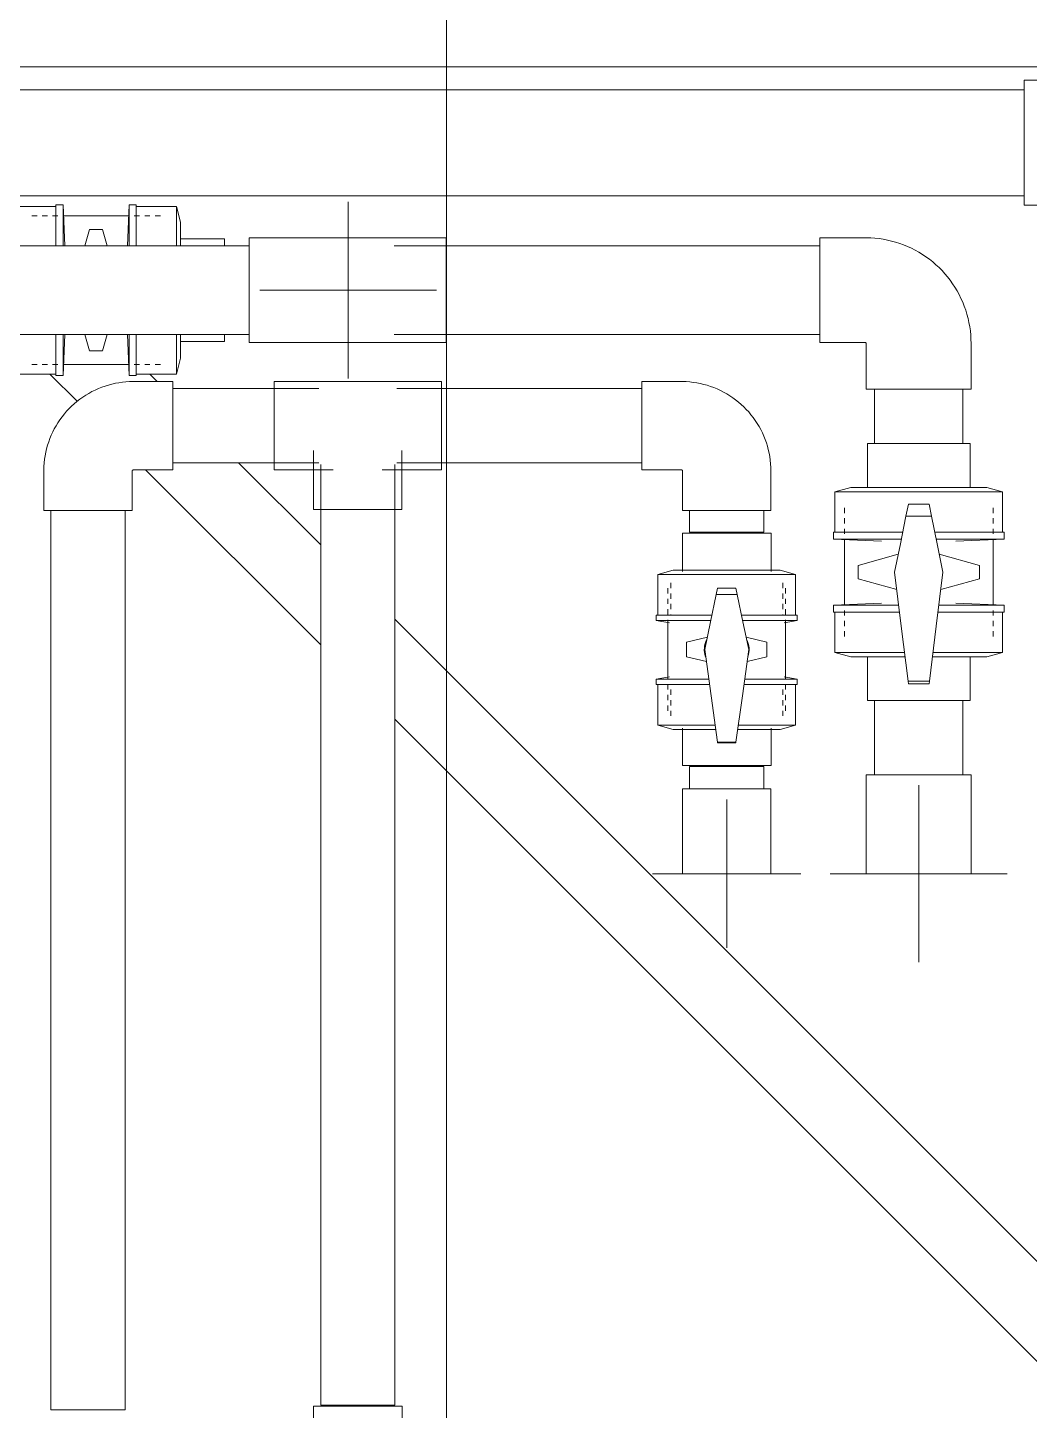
# Model space of a CAD drawing. Header units: millimetres. Extents: x -3135 to 3112, y -485 to 3427.
# Drawn here: x 134 to 984, y 1645 to 2818 of the extents above; entities that cross this region are included whole.
import ezdxf

# ---------------------------------------------------------------- set-up
doc = ezdxf.new("R2010")
doc.units = ezdxf.units.MM
for name, color, linetype, lineweight in [('A-_ANOTSYBL_E', 7, 'Continuous', 9), ('A_--------_E-', 8, 'Continuous', 9), ('M-_WATR----_E', 5, 'Continuous', 9)]:
    doc.layers.add(name, color=color, linetype=linetype, lineweight=lineweight)

# ---------------------------------------------------------------- blocks, each defined once
blk = doc.blocks.new('PNS-0100 MAIN FRAME - ASY PNS-0100 MAIN FRAME_iam-651195-Разрез 4')
at = {"layer": 'A_--------_E-'}
for p, q in [((153.1, 2523.8), (176.5, 2500.5)), ((244.3, 2517.5), (237.9, 2523.8)), ((234.4, 2442.5), (382.9, 2294.1)), ((382.9, 2378.9), (313.3, 2448.5)), ((1529.5, 1232.3), (445.9, 2315.9)), ((445.9, 2231.1), (1529.5, 1147.4))]:
    blk.add_line(p, q, dxfattribs=at)
blk = doc.blocks.new('PNS-0100 MAIN FRAME - Standard-550811-Разрез 4')
blk.add_blockref('PNS-0100 MAIN FRAME - ASY PNS-0100 MAIN FRAME_iam-651195-Разрез 4', (0, 0))
blk = doc.blocks.new('COMER_industrial series - BVI10075-V11-Разрез 4')
at = {"layer": 'M-_WATR----_E', "color": 180, "lineweight": 20}
for p, q in [((124.1, 2666.1), (120.5, 2652.7)), ((158.3, 2666.1), (124.1, 2666.1)), ((124.1, 2666.1), (124.1, 2632.6)), ((164.3, 2667.5), (158.3, 2667.5)), ((158.3, 2667.5), (158.3, 2632.6)), ((165.7, 2632.5), (164.3, 2667.5)), ((164.3, 2667.5), (164.3, 2632.6)), ((220.3, 2667.5), (218.9, 2632.5)), ((226.3, 2667.5), (220.3, 2667.5)), ((220.3, 2632.6), (220.3, 2667.5)), ((226.3, 2632.6), (226.3, 2667.5)), ((260.5, 2666.1), (226.3, 2666.1)), ((264.1, 2652.7), (260.5, 2666.1)), ((260.5, 2632.6), (260.5, 2666.1)), ((120.5, 2652.7), (120.5, 2632.6)), ((142.2, 2658), (137.7, 2658)), ((151, 2658), (146.6, 2658)), ((159.9, 2658), (155.4, 2658)), ((220.3, 2658), (164.3, 2658)), ((229.2, 2658), (224.7, 2658)), ((238, 2658), (233.6, 2658)), ((246.9, 2658), (242.4, 2658)), ((264.1, 2632.6), (264.1, 2652.7)), ((186.7, 2646.4), (182.8, 2632.5)), ((197.9, 2646.4), (186.7, 2646.4)), ((201.8, 2632.5), (197.9, 2646.4)), ((120.5, 2638.5), (83.3, 2638.5)), ((83.3, 2632.7), (83.3, 2638.5)), ((301.3, 2638.5), (264.1, 2638.5)), ((301.3, 2638.5), (301.3, 2632.7)), ((83.3, 2551.5), (83.3, 2557.3)), ((120.5, 2557.4), (120.5, 2537.3)), ((124.1, 2557.4), (124.1, 2523.8)), ((158.3, 2557.4), (158.3, 2522.5)), ((164.3, 2522.5), (165.7, 2557.5)), ((164.3, 2557.4), (164.3, 2522.5)), ((182.8, 2557.5), (186.7, 2543.6)), ((197.9, 2543.6), (201.8, 2557.5)), ((218.9, 2557.5), (220.3, 2522.5)), ((220.3, 2522.5), (220.3, 2557.4)), ((226.3, 2522.5), (226.3, 2557.4)), ((260.5, 2523.8), (260.5, 2557.4)), ((264.1, 2537.3), (264.1, 2557.4)), ((301.3, 2557.3), (301.3, 2551.5)), ((83.3, 2551.5), (120.5, 2551.5)), ((264.1, 2551.5), (301.3, 2551.5)), ((120.5, 2537.3), (124.1, 2523.8)), ((186.7, 2543.6), (197.9, 2543.6)), ((260.5, 2523.8), (264.1, 2537.3)), ((124.1, 2523.8), (158.3, 2523.8)), ((137.7, 2532), (142.2, 2532)), ((146.6, 2532), (151, 2532)), ((155.4, 2532), (159.9, 2532)), ((158.3, 2522.5), (164.3, 2522.5)), ((164.3, 2532), (220.3, 2532)), ((220.3, 2522.5), (226.3, 2522.5)), ((224.7, 2532), (229.2, 2532)), ((226.3, 2523.8), (260.5, 2523.8)), ((233.6, 2532), (238, 2532)), ((242.4, 2532), (246.9, 2532))]:
    blk.add_line(p, q, dxfattribs=at)
blk = doc.blocks.new('COMER_industrial series - BVI10063-345130-Разрез 4')
at = {"layer": 'M-_WATR----_E', "color": 66, "lineweight": 20}
for p, q in [((147.9, 1644.3), (147.9, 1611.9)), ((147.9, 1644.3), (223.1, 1644.3)), ((223.1, 1611.9), (223.1, 1644.3)), ((140, 1612.9), (127.2, 1609.3)), ((127.2, 1609.3), (127.2, 1574.7)), ((243.8, 1609.3), (127.2, 1609.3)), ((231, 1612.9), (140, 1612.9)), ((243.8, 1609.3), (231, 1612.9)), ((243.8, 1574.7), (243.8, 1609.3)), ((135.5, 1597.8), (135.5, 1593.3)), ((138, 1602.3), (138, 1597.8)), ((176.7, 1592.3), (177.8, 1597.6)), ((193.3, 1597.6), (177.8, 1597.6)), ((193.3, 1597.6), (194.4, 1592.3)), ((233, 1597.8), (233, 1602.3)), ((235.5, 1593.3), (235.5, 1597.8)), ((135.5, 1588.8), (135.5, 1584.3)), ((138, 1593.3), (138, 1588.8)), ((138, 1584.3), (138, 1579.8)), ((176.7, 1592.3), (194.4, 1592.3)), ((233, 1588.8), (233, 1593.3)), ((233, 1579.8), (233, 1584.3)), ((235.5, 1584.3), (235.5, 1588.8)), ((125.7, 1574.7), (125.7, 1570.4)), ((172.9, 1574.7), (125.7, 1574.7)), ((135.5, 1579.8), (135.5, 1575.3)), ((138, 1575.3), (138, 1574.7)), ((245.3, 1574.7), (198.1, 1574.7)), ((233, 1574.7), (233, 1575.3)), ((235.5, 1575.3), (235.5, 1579.8)), ((245.3, 1570.4), (245.3, 1574.7)), ((125.7, 1570.4), (136.9, 1568.4)), ((172, 1570.4), (125.7, 1570.4)), ((135.5, 1570.8), (135.5, 1520.8)), ((245.3, 1570.4), (199, 1570.4)), ((234.2, 1568.4), (245.3, 1570.4)), ((235.5, 1520.8), (235.5, 1570.8)), ((169.1, 1556.2), (151.4, 1552)), ((151.4, 1552), (151.4, 1539.6)), ((219.7, 1552), (202, 1556.2)), ((219.7, 1539.6), (219.7, 1552)), ((151.4, 1539.6), (168.3, 1535.6)), ((202.8, 1535.6), (219.7, 1539.6)), ((136.9, 1522.4), (125.7, 1520.4)), ((125.7, 1520.4), (125.7, 1516.1)), ((125.7, 1520.4), (170.3, 1520.4)), ((125.7, 1516.1), (170.9, 1516.1)), ((127.2, 1516.1), (127.2, 1481.5)), ((135.5, 1516.3), (135.5, 1511.8)), ((138, 1520.8), (138, 1520.5)), ((200.1, 1516.1), (245.3, 1516.1)), ((200.7, 1520.4), (245.3, 1520.4)), ((233, 1520.4), (233, 1520.8)), ((245.3, 1520.4), (234.2, 1522.4)), ((235.5, 1511.8), (235.5, 1516.3)), ((243.8, 1481.5), (243.8, 1516.1)), ((245.3, 1516.1), (245.3, 1520.4)), ((135.5, 1507.3), (135.5, 1502.8)), ((138, 1511.8), (138, 1507.3)), ((138, 1502.8), (138, 1498.3)), ((233, 1507.3), (233, 1511.8)), ((233, 1498.3), (233, 1502.8)), ((235.5, 1502.8), (235.5, 1507.3)), ((135.5, 1498.3), (135.5, 1493.8)), ((138, 1493.8), (138, 1489.3)), ((233, 1489.3), (233, 1493.8)), ((235.5, 1493.8), (235.5, 1498.3)), ((127.2, 1481.5), (140, 1477.9)), ((127.2, 1481.5), (175.7, 1481.5)), ((140, 1477.9), (176.2, 1477.9)), ((147.9, 1478.9), (147.9, 1447.3)), ((194.9, 1477.9), (231, 1477.9)), ((195.4, 1481.5), (243.8, 1481.5)), ((223.1, 1447.3), (223.1, 1478.9)), ((231, 1477.9), (243.8, 1481.5)), ((177.8, 1466.5), (177.7, 1467.1)), ((193.4, 1467.1), (177.7, 1467.1)), ((177.8, 1466.5), (193.3, 1466.5)), ((193.4, 1467.1), (193.3, 1466.5)), ((223.1, 1447.3), (147.9, 1447.3))]:
    blk.add_line(p, q, dxfattribs=at)
at = {"layer": 'M-_WATR----_E', "color": 66, "lineweight": 20, "flags": 128}
for points in [[(166.9, 1545.8), (171.8, 1569.2), (176.7, 1592.3)], [(194.4, 1592.3), (199.3, 1569.2), (204.2, 1545.8)], [(177.7, 1467.1), (172.3, 1506.5), (166.9, 1545.8)], [(204.2, 1545.8), (198.8, 1506.5), (193.4, 1467.1)]]:
    blk.add_lwpolyline(points, dxfattribs=at)
at = {"layer": 'M-_WATR----_E', "color": 66, "lineweight": 20}
for radius, start, end in [(19, 153.156, 199.4769), (18.4, 163.7674, 167.9716), (19, 340.5231, 26.844), (18.3, 12.0284, 16.2326), (18.4, 9.6645, 14.03)]:
    blk.add_arc((185.5, 1545.8), radius, start, end, dxfattribs=at)
blk = doc.blocks.new('COMER_EL50_U-PVC отвод 90 - DN16-DN315 _Grey_-V13-Разрез 4')
at = {"layer": 'M-_WATR----_E', "color": 66, "lineweight": 20}
for p, q in [((1423.9, 905.2), (1390.2, 905.2)), ((1423.9, 830.2), (1423.9, 905.2)), ((1314.4, 829.4), (1314.4, 795.7)), ((1389.4, 795.7), (1389.4, 829.4)), ((1390.2, 830.2), (1423.9, 830.2)), ((1314.4, 795.7), (1389.4, 795.7))]:
    blk.add_line(p, q, dxfattribs=at)
at = {"layer": 'M-_WATR----_E', "color": 66, "lineweight": 20, "flags": 128}
for points in [[(1390.2, 905.2), (1387.2, 905.1), (1384.1, 904.9), (1381.1, 904.6), (1378.1, 904.2), (1375.1, 903.7), (1372.2, 903), (1369.2, 902.2), (1366.3, 901.3), (1363.5, 900.3), (1360.7, 899.2), (1357.9, 897.9), (1355.2, 896.6), (1352.5, 895.1), (1349.9, 893.6), (1347.4, 891.9), (1344.9, 890.2), (1342.5, 888.3), (1340.2, 886.4), (1338, 884.3), (1335.8, 882.2), (1333.7, 880), (1331.8, 877.7), (1329.9, 875.3), (1328.1, 872.8), (1326.4, 870.3), (1324.8, 867.7), (1323.3, 865.1), (1322, 862.4), (1320.7, 859.6), (1319.5, 856.8), (1318.5, 854), (1317.6, 851.1), (1316.8, 848.2), (1316.1, 845.2), (1315.5, 842.2), (1315, 839.3), (1314.7, 836.2), (1314.5, 833.2), (1314.4, 830.2), (1314.4, 829.4)], [(1389.4, 829.4), (1389.4, 829.4), (1389.4, 829.4), (1389.4, 829.5), (1389.4, 829.5), (1389.4, 829.5), (1389.4, 829.6), (1389.4, 829.6), (1389.4, 829.6), (1389.4, 829.6), (1389.4, 829.7), (1389.5, 829.7), (1389.5, 829.7), (1389.5, 829.8), (1389.5, 829.8), (1389.5, 829.8), (1389.5, 829.8), (1389.6, 829.9), (1389.6, 829.9), (1389.6, 829.9), (1389.6, 829.9), (1389.7, 830), (1389.7, 830), (1389.7, 830), (1389.7, 830), (1389.8, 830), (1389.8, 830.1), (1389.8, 830.1), (1389.8, 830.1), (1389.9, 830.1), (1389.9, 830.1), (1389.9, 830.1), (1390, 830.1), (1390, 830.1), (1390, 830.1), (1390.1, 830.2), (1390.1, 830.2), (1390.1, 830.2), (1390.1, 830.2), (1390.2, 830.2), (1390.2, 830.2)]]:
    blk.add_lwpolyline(points, dxfattribs=at)
blk = doc.blocks.new('Тройник клеевой - d 20-315 мм-967519-Разрез 4')
at = {"layer": 'M-_WATR----_E', "color": 66, "lineweight": 20}
for p, q in [((381.4, 2517.5), (343.4, 2517.5)), ((343.4, 2517.5), (343.4, 2442.5)), ((414.4, 2517.5), (381.4, 2517.5)), ((447.4, 2517.5), (414.4, 2517.5)), ((485.4, 2517.5), (447.4, 2517.5)), ((485.4, 2442.5), (485.4, 2517.5)), ((376.9, 2459.1), (376.9, 2447)), ((451.9, 2447), (451.9, 2459.1)), ((343.4, 2442.5), (381.4, 2442.5)), ((376.9, 2447), (376.9, 2409)), ((381.4, 2442.5), (393.5, 2442.5)), ((435.2, 2442.5), (447.4, 2442.5)), ((447.4, 2442.5), (485.4, 2442.5)), ((451.9, 2409), (451.9, 2447)), ((376.9, 2409), (451.9, 2409))]:
    blk.add_line(p, q, dxfattribs=at)
blk = doc.blocks.new('COMER_EL50_U-PVC отвод 90 - DN16-DN315 _Grey_-V38-Разрез 4')
at = {"layer": 'M-_WATR----_E', "color": 180, "lineweight": 20}
for p, q in [((-795.2, 2679), (-795.2, 2640.3)), ((-750.7, 2679), (-795.2, 2679)), ((-706.2, 2679), (-750.7, 2679)), ((-706.2, 2640.3), (-706.2, 2679))]:
    blk.add_line(p, q, dxfattribs=at)
at = {"layer": 'M-_WATR----_E', "color": 180, "lineweight": 20, "flags": 128}
for points in [[(-795.2, 2640.3), (-795.2, 2638.5), (-795.2, 2636.7), (-795.2, 2634.9), (-795.2, 2633.1), (-795.2, 2631.3), (-795.2, 2629.5), (-795.2, 2627.8), (-795.2, 2626.1), (-795.2, 2624.3), (-795.2, 2622.7), (-795.2, 2621), (-795.2, 2619.4), (-795.2, 2617.8), (-795.2, 2616.2), (-795.2, 2614.7), (-795.2, 2613.2), (-795.2, 2611.8), (-795.2, 2610.4), (-795.2, 2609.1), (-795.2, 2607.8), (-795.2, 2606.6), (-795.2, 2605.4), (-795.2, 2604.3), (-795.2, 2603.2), (-795.2, 2602.2), (-795.2, 2601.2), (-795.2, 2600.3), (-795.2, 2599.5), (-795.2, 2598.8), (-795.2, 2598.1), (-795.2, 2597.5), (-795.2, 2596.9), (-795.2, 2596.4), (-795.2, 2596), (-795.2, 2595.7), (-795.2, 2595.4), (-795.2, 2595.2), (-795.2, 2595.1), (-795.2, 2595), (-795.2, 2595)], [(-706.2, 2595), (-706.2, 2595), (-706.2, 2595.1), (-706.2, 2595.3), (-706.2, 2595.6), (-706.2, 2595.9), (-706.2, 2596.3), (-706.2, 2596.8), (-706.2, 2597.3), (-706.2, 2597.9), (-706.2, 2598.6), (-706.2, 2599.3), (-706.2, 2600.1), (-706.2, 2601), (-706.2, 2601.9), (-706.2, 2602.9), (-706.2, 2604), (-706.2, 2605.1), (-706.2, 2606.2), (-706.2, 2607.5), (-706.2, 2608.7), (-706.2, 2610.1), (-706.2, 2611.4), (-706.2, 2612.9), (-706.2, 2614.3), (-706.2, 2615.8), (-706.2, 2617.4), (-706.2, 2618.9), (-706.2, 2620.6), (-706.2, 2622.2), (-706.2, 2623.9), (-706.2, 2625.6), (-706.2, 2627.3), (-706.2, 2629.1), (-706.2, 2630.8), (-706.2, 2632.6), (-706.2, 2634.4), (-706.2, 2636.2), (-706.2, 2638), (-706.2, 2639.8), (-706.2, 2640.3)]]:
    blk.add_lwpolyline(points, dxfattribs=at)
blk = doc.blocks.new('Тройник клеевой - d 20-315 мм-953918-Разрез 4')
at = {"layer": 'M-_WATR----_E', "color": 180, "lineweight": 20}
for p, q in [((387.5, 2639.5), (371.3, 2639.5)), ((445.3, 2639.5), (406.3, 2639.5)), ((489.3, 2639.5), (445.3, 2639.5)), ((489.3, 2595), (489.3, 2639.5)), ((489.3, 2550.5), (489.3, 2595)), ((371.3, 2550.5), (387.5, 2550.5)), ((406.3, 2550.5), (445.3, 2550.5)), ((445.3, 2550.5), (489.3, 2550.5))]:
    blk.add_line(p, q, dxfattribs=at)
blk = doc.blocks.new('COMER_EL50_U-PVC отвод 90 - DN16-DN315 _Grey_-V12-Разрез 4')
at = {"layer": 'M-_WATR----_E', "color": 66, "lineweight": 20}
for p, q in [((1314.4, 262), (1314.4, 228.3)), ((1389.4, 262), (1314.4, 262)), ((1389.4, 228.3), (1389.4, 262)), ((1313.6, 227.5), (1279.9, 227.5)), ((1279.9, 227.5), (1279.9, 152.5)), ((1279.9, 152.5), (1313.6, 152.5))]:
    blk.add_line(p, q, dxfattribs=at)
at = {"layer": 'M-_WATR----_E', "color": 66, "lineweight": 20, "flags": 128}
for points in [[(1314.4, 228.3), (1314.4, 228.3), (1314.4, 228.2), (1314.4, 228.2), (1314.4, 228.2), (1314.4, 228.1), (1314.4, 228.1), (1314.4, 228.1), (1314.3, 228), (1314.3, 228), (1314.3, 228), (1314.3, 228), (1314.3, 227.9), (1314.3, 227.9), (1314.3, 227.9), (1314.2, 227.8), (1314.2, 227.8), (1314.2, 227.8), (1314.2, 227.8), (1314.2, 227.7), (1314.1, 227.7), (1314.1, 227.7), (1314.1, 227.7), (1314.1, 227.7), (1314, 227.6), (1314, 227.6), (1314, 227.6), (1314, 227.6), (1313.9, 227.6), (1313.9, 227.6), (1313.9, 227.6), (1313.8, 227.5), (1313.8, 227.5), (1313.8, 227.5), (1313.8, 227.5), (1313.7, 227.5), (1313.7, 227.5), (1313.7, 227.5), (1313.6, 227.5), (1313.6, 227.5), (1313.6, 227.5)], [(1313.6, 152.5), (1316.6, 152.6), (1319.6, 152.7), (1322.7, 153), (1325.7, 153.5), (1328.6, 154), (1331.6, 154.7), (1334.5, 155.5), (1337.4, 156.3), (1340.3, 157.4), (1343.1, 158.5), (1345.9, 159.7), (1348.6, 161.1), (1351.2, 162.5), (1353.8, 164.1), (1356.4, 165.7), (1358.9, 167.5), (1361.2, 169.4), (1363.6, 171.3), (1365.8, 173.4), (1368, 175.5), (1370, 177.7), (1372, 180), (1373.9, 182.4), (1375.7, 184.8), (1377.4, 187.3), (1379, 189.9), (1380.4, 192.6), (1381.8, 195.3), (1383.1, 198), (1384.2, 200.8), (1385.3, 203.7), (1386.2, 206.6), (1387, 209.5), (1387.7, 212.4), (1388.3, 215.4), (1388.7, 218.4), (1389.1, 221.4), (1389.3, 224.5), (1389.4, 227.5), (1389.4, 228.3)]]:
    blk.add_lwpolyline(points, dxfattribs=at)
blk = doc.blocks.new('COMER_industrial series - BVI10075-336251-Разрез 4')
at = {"layer": 'M-_WATR----_E', "color": 180, "lineweight": 20}
for p, q in [((-615.4, 1862.3), (-615.4, 1825.1)), ((-615.4, 1862.3), (-528.4, 1862.3)), ((-528.4, 1825.1), (-528.4, 1862.3)), ((-629.6, 1825.1), (-643.1, 1821.5)), ((-643.1, 1821.5), (-643.1, 1787.3)), ((-500.8, 1821.5), (-643.1, 1821.5)), ((-514.2, 1825.1), (-629.6, 1825.1)), ((-500.8, 1821.5), (-514.2, 1825.1)), ((-500.8, 1787.3), (-500.8, 1821.5)), ((-634.9, 1807.9), (-634.9, 1803.4)), ((-582.8, 1800.7), (-580.7, 1810.9)), ((-563.2, 1810.9), (-580.7, 1810.9)), ((-563.2, 1810.9), (-561.1, 1800.7)), ((-508.9, 1803.4), (-508.9, 1807.9)), ((-634.9, 1799), (-634.9, 1794.6)), ((-582.8, 1800.7), (-561.1, 1800.7)), ((-508.9, 1794.6), (-508.9, 1799)), ((-644.4, 1787.3), (-644.4, 1781.3)), ((-585.5, 1787.3), (-644.4, 1787.3)), ((-634.9, 1790.1), (-634.9, 1785.7)), ((-499.4, 1787.3), (-558.4, 1787.3)), ((-508.9, 1785.7), (-508.9, 1790.1)), ((-499.4, 1781.3), (-499.4, 1787.3)), ((-644.4, 1781.3), (-603.4, 1779.6)), ((-586.7, 1781.3), (-644.4, 1781.3)), ((-634.9, 1781.3), (-634.9, 1725.3)), ((-499.4, 1781.3), (-557.1, 1781.3)), ((-540.4, 1779.6), (-499.4, 1781.3)), ((-508.9, 1725.3), (-508.9, 1781.3)), ((-589.3, 1768.5), (-623.3, 1758.9)), ((-520.5, 1758.9), (-554.5, 1768.5)), ((-623.3, 1758.9), (-623.3, 1747.7)), ((-623.3, 1747.7), (-590.6, 1738.5)), ((-553.3, 1738.5), (-520.5, 1747.7)), ((-520.5, 1747.7), (-520.5, 1758.9)), ((-603.4, 1727), (-644.4, 1725.3)), ((-644.4, 1725.3), (-644.4, 1719.3)), ((-644.4, 1725.3), (-589, 1725.3)), ((-554.9, 1725.3), (-499.4, 1725.3)), ((-499.4, 1725.3), (-540.4, 1727)), ((-499.4, 1719.3), (-499.4, 1725.3)), ((-644.4, 1719.3), (-588.3, 1719.3)), ((-643.1, 1719.3), (-643.1, 1685.1)), ((-634.9, 1720.9), (-634.9, 1716.4)), ((-555.6, 1719.3), (-499.4, 1719.3)), ((-508.9, 1716.4), (-508.9, 1720.9)), ((-500.8, 1685.1), (-500.8, 1719.3)), ((-634.9, 1712), (-634.9, 1707.6)), ((-634.9, 1703.1), (-634.9, 1698.7)), ((-508.9, 1707.6), (-508.9, 1712)), ((-508.9, 1698.7), (-508.9, 1703.1)), ((-643.1, 1685.1), (-629.6, 1681.5)), ((-643.1, 1685.1), (-584, 1685.1)), ((-629.6, 1681.5), (-583.6, 1681.5)), ((-615.4, 1681.5), (-615.4, 1644.3)), ((-560.3, 1681.5), (-514.2, 1681.5)), ((-559.9, 1685.1), (-500.8, 1685.1)), ((-528.4, 1644.3), (-528.4, 1681.5)), ((-514.2, 1681.5), (-500.8, 1685.1)), ((-580.7, 1658.6), (-581, 1660.9)), ((-562.9, 1660.9), (-581, 1660.9)), ((-580.7, 1658.6), (-563.2, 1658.6)), ((-562.9, 1660.9), (-563.2, 1658.6)), ((-528.4, 1644.3), (-615.4, 1644.3))]:
    blk.add_line(p, q, dxfattribs=at)
at = {"layer": 'M-_WATR----_E', "color": 180, "lineweight": 20, "flags": 128}
for points in [[(-592.4, 1753.3), (-587.5, 1777.4), (-582.8, 1800.7)], [(-561.1, 1800.7), (-556.4, 1777.4), (-551.4, 1753.3)], [(-581, 1660.9), (-586.8, 1707.4), (-592.4, 1753.3)], [(-551.4, 1753.3), (-557.1, 1707.4), (-562.9, 1660.9)]]:
    blk.add_lwpolyline(points, dxfattribs=at)
blk = doc.blocks.new('COMER_EL50_U-PVC отвод 90 - DN16-DN315 _Grey_-562209-Разрез 4')
at = {"layer": 'M-_WATR----_E', "color": 180, "lineweight": 20}
for p, q in [((-70.3, 1302.5), (-109, 1302.5)), ((-109, 1302.5), (-109, 1258)), ((-109, 1258), (-109, 1213.5)), ((-109, 1213.5), (-70.3, 1213.5))]:
    blk.add_line(p, q, dxfattribs=at)
at = {"layer": 'M-_WATR----_E', "color": 180, "lineweight": 20, "flags": 128}
for points in [[(-25, 1302.5), (-25, 1302.5), (-25.1, 1302.5), (-25.3, 1302.5), (-25.6, 1302.5), (-25.9, 1302.5), (-26.3, 1302.5), (-26.8, 1302.5), (-27.3, 1302.5), (-27.9, 1302.5), (-28.6, 1302.5), (-29.3, 1302.5), (-30.1, 1302.5), (-31, 1302.5), (-31.9, 1302.5), (-32.9, 1302.5), (-34, 1302.5), (-35.1, 1302.5), (-36.2, 1302.5), (-37.5, 1302.5), (-38.7, 1302.5), (-40.1, 1302.5), (-41.4, 1302.5), (-42.9, 1302.5), (-44.3, 1302.5), (-45.8, 1302.5), (-47.4, 1302.5), (-48.9, 1302.5), (-50.6, 1302.5), (-52.2, 1302.5), (-53.9, 1302.5), (-55.6, 1302.5), (-57.3, 1302.5), (-59.1, 1302.5), (-60.8, 1302.5), (-62.6, 1302.5), (-64.4, 1302.5), (-66.2, 1302.5), (-68, 1302.5), (-69.8, 1302.5), (-70.3, 1302.5)], [(-70.3, 1213.5), (-68.5, 1213.5), (-66.7, 1213.5), (-64.9, 1213.5), (-63.1, 1213.5), (-61.3, 1213.5), (-59.5, 1213.5), (-57.8, 1213.5), (-56.1, 1213.5), (-54.3, 1213.5), (-52.7, 1213.5), (-51, 1213.5), (-49.4, 1213.5), (-47.8, 1213.5), (-46.2, 1213.5), (-44.7, 1213.5), (-43.2, 1213.5), (-41.8, 1213.5), (-40.4, 1213.5), (-39.1, 1213.5), (-37.8, 1213.5), (-36.6, 1213.5), (-35.4, 1213.5), (-34.3, 1213.5), (-33.2, 1213.5), (-32.2, 1213.5), (-31.2, 1213.5), (-30.3, 1213.5), (-29.5, 1213.5), (-28.8, 1213.5), (-28.1, 1213.5), (-27.5, 1213.5), (-26.9, 1213.5), (-26.4, 1213.5), (-26, 1213.5), (-25.7, 1213.5), (-25.4, 1213.5), (-25.2, 1213.5), (-25.1, 1213.5), (-25, 1213.5), (-25, 1213.5)]]:
    blk.add_lwpolyline(points, dxfattribs=at)
blk = doc.blocks.new('COMER_EL50_U-PVC отвод 90 - DN16-DN315 _Grey_-V4-Разрез 4')
at = {"layer": 'M-_WATR----_E', "color": 180, "lineweight": 20}
for p, q in [((-308.5, 2639.5), (-347.2, 2639.5)), ((-308.5, 2550.5), (-308.5, 2639.5)), ((-437, 2549.7), (-437, 2511)), ((-348, 2511), (-348, 2549.7)), ((-347.2, 2550.5), (-308.5, 2550.5)), ((-437, 2511), (-348, 2511))]:
    blk.add_line(p, q, dxfattribs=at)
at = {"layer": 'M-_WATR----_E', "color": 180, "lineweight": 20, "flags": 128}
for points in [[(-347.2, 2639.5), (-350.8, 2639.4), (-354.4, 2639.2), (-358, 2638.9), (-361.5, 2638.4), (-365.1, 2637.7), (-368.6, 2636.9), (-372.1, 2636), (-375.5, 2634.9), (-378.9, 2633.7), (-382.2, 2632.4), (-385.5, 2630.9), (-388.7, 2629.4), (-391.9, 2627.6), (-394.9, 2625.8), (-397.9, 2623.8), (-400.9, 2621.7), (-403.7, 2619.5), (-406.4, 2617.2), (-409.1, 2614.8), (-411.7, 2612.3), (-414.1, 2609.6), (-416.4, 2606.9), (-418.7, 2604.1), (-420.8, 2601.2), (-422.8, 2598.2), (-424.7, 2595.2), (-426.4, 2592), (-428.1, 2588.8), (-429.6, 2585.6), (-430.9, 2582.2), (-432.2, 2578.9), (-433.3, 2575.4), (-434.2, 2572), (-435, 2568.5), (-435.7, 2565), (-436.3, 2561.4), (-436.7, 2557.8), (-436.9, 2554.3), (-437, 2550.7), (-437, 2549.7)], [(-348, 2549.7), (-348, 2549.7), (-348, 2549.8), (-348, 2549.8), (-348, 2549.8), (-348, 2549.9), (-348, 2549.9), (-348, 2549.9), (-348, 2550), (-348, 2550), (-348, 2550), (-348, 2550), (-347.9, 2550.1), (-347.9, 2550.1), (-347.9, 2550.1), (-347.9, 2550.2), (-347.9, 2550.2), (-347.9, 2550.2), (-347.8, 2550.2), (-347.8, 2550.3), (-347.8, 2550.3), (-347.8, 2550.3), (-347.7, 2550.3), (-347.7, 2550.3), (-347.7, 2550.4), (-347.7, 2550.4), (-347.6, 2550.4), (-347.6, 2550.4), (-347.6, 2550.4), (-347.6, 2550.4), (-347.5, 2550.4), (-347.5, 2550.5), (-347.5, 2550.5), (-347.4, 2550.5), (-347.4, 2550.5), (-347.4, 2550.5), (-347.3, 2550.5), (-347.3, 2550.5), (-347.3, 2550.5), (-347.2, 2550.5), (-347.2, 2550.5)]]:
    blk.add_lwpolyline(points, dxfattribs=at)
blk = doc.blocks.new('COMER_EL50_U-PVC отвод 90 - DN16-DN315 _Grey_-570492-Разрез 4')
at = {"layer": 'M-_WATR----_E', "color": 66, "lineweight": 20}
for p, q in [((257.5, 227.5), (223.8, 227.5)), ((257.5, 190), (257.5, 227.5)), ((257.5, 152.5), (257.5, 190)), ((223.8, 152.5), (257.5, 152.5))]:
    blk.add_line(p, q, dxfattribs=at)
at = {"layer": 'M-_WATR----_E', "color": 66, "lineweight": 20, "flags": 128}
for points in [[(223.8, 227.5), (222.3, 227.5), (220.8, 227.5), (219.2, 227.5), (217.7, 227.5), (216.2, 227.5), (214.7, 227.5), (213.2, 227.5), (211.8, 227.5), (210.3, 227.5), (208.9, 227.5), (207.5, 227.5), (206.1, 227.5), (204.8, 227.5), (203.5, 227.5), (202.2, 227.5), (200.9, 227.5), (199.7, 227.5), (198.6, 227.5), (197.4, 227.5), (196.3, 227.5), (195.3, 227.5), (194.3, 227.5), (193.4, 227.5), (192.4, 227.5), (191.6, 227.5), (190.8, 227.5), (190, 227.5), (189.3, 227.5), (188.7, 227.5), (188.1, 227.5), (187.6, 227.5), (187.1, 227.5), (186.7, 227.5), (186.4, 227.5), (186.1, 227.5), (185.8, 227.5), (185.7, 227.5), (185.6, 227.5), (185.5, 227.5), (185.5, 227.5)], [(185.5, 152.5), (185.6, 152.5), (185.6, 152.5), (185.8, 152.5), (186, 152.5), (186.3, 152.5), (186.6, 152.5), (187, 152.5), (187.5, 152.5), (188, 152.5), (188.5, 152.5), (189.2, 152.5), (189.9, 152.5), (190.6, 152.5), (191.4, 152.5), (192.2, 152.5), (193.1, 152.5), (194, 152.5), (195, 152.5), (196.1, 152.5), (197.1, 152.5), (198.3, 152.5), (199.4, 152.5), (200.6, 152.5), (201.9, 152.5), (203.1, 152.5), (204.4, 152.5), (205.8, 152.5), (207.1, 152.5), (208.5, 152.5), (209.9, 152.5), (211.4, 152.5), (212.8, 152.5), (214.3, 152.5), (215.8, 152.5), (217.3, 152.5), (218.8, 152.5), (220.3, 152.5), (221.9, 152.5), (223.4, 152.5), (223.8, 152.5)]]:
    blk.add_lwpolyline(points, dxfattribs=at)
blk = doc.blocks.new('COMER_EL50_U-PVC отвод 90 - DN16-DN315 _Grey_-V47-Разрез 4')
at = {"layer": 'M-_WATR----_E', "color": 140, "lineweight": 20}
for p, q in [((1024.9, 2773), (979.7, 2773)), ((979.7, 2773), (979.7, 2667)), ((979.7, 2667), (1024.9, 2667)), ((1025.7, 2666.2), (1025.7, 2621)), ((1131.7, 2621), (1131.7, 2666.2)), ((1025.7, 2621), (1131.7, 2621))]:
    blk.add_line(p, q, dxfattribs=at)
at = {"layer": 'M-_WATR----_E', "color": 140, "lineweight": 20, "flags": 128}
for points in [[(1131.7, 2666.2), (1131.6, 2670.5), (1131.4, 2674.7), (1130.9, 2679), (1130.3, 2683.2), (1129.6, 2687.4), (1128.7, 2691.6), (1127.6, 2695.7), (1126.3, 2699.8), (1124.9, 2703.8), (1123.3, 2707.8), (1121.5, 2711.7), (1119.6, 2715.5), (1117.6, 2719.3), (1115.4, 2722.9), (1113.1, 2726.5), (1110.6, 2730), (1108, 2733.4), (1105.2, 2736.6), (1102.3, 2739.8), (1099.3, 2742.8), (1096.2, 2745.7), (1093, 2748.5), (1089.6, 2751.2), (1086.2, 2753.7), (1082.6, 2756.1), (1079, 2758.3), (1075.2, 2760.4), (1071.4, 2762.3), (1067.6, 2764.1), (1063.6, 2765.7), (1059.6, 2767.2), (1055.5, 2768.5), (1051.4, 2769.7), (1047.3, 2770.6), (1043.1, 2771.4), (1038.8, 2772.1), (1034.6, 2772.6), (1030.3, 2772.9), (1026.1, 2773), (1024.9, 2773)], [(1024.9, 2667), (1024.9, 2667), (1025, 2667), (1025, 2667), (1025, 2667), (1025.1, 2667), (1025.1, 2667), (1025.1, 2667), (1025.2, 2667), (1025.2, 2666.9), (1025.2, 2666.9), (1025.3, 2666.9), (1025.3, 2666.9), (1025.3, 2666.9), (1025.3, 2666.9), (1025.4, 2666.9), (1025.4, 2666.8), (1025.4, 2666.8), (1025.4, 2666.8), (1025.5, 2666.8), (1025.5, 2666.8), (1025.5, 2666.7), (1025.5, 2666.7), (1025.5, 2666.7), (1025.6, 2666.7), (1025.6, 2666.6), (1025.6, 2666.6), (1025.6, 2666.6), (1025.6, 2666.5), (1025.6, 2666.5), (1025.7, 2666.5), (1025.7, 2666.5), (1025.7, 2666.4), (1025.7, 2666.4), (1025.7, 2666.4), (1025.7, 2666.3), (1025.7, 2666.3), (1025.7, 2666.3), (1025.7, 2666.2), (1025.7, 2666.2), (1025.7, 2666.2)]]:
    blk.add_lwpolyline(points, dxfattribs=at)

msp = doc.modelspace()

# ---------------------------------------------------------------- linework, layer by layer
at = {"layer": 'A-_ANOTSYBL_E'}
for p, q in [((489.7, 3311.5), (489.7, -385.1)), ((-2956.7, 2784.5), (2947.4, 2784.5))]:
    msp.add_line(p, q, dxfattribs=at)
at = {"layer": 'M-_WATR----_E', "color": 140, "lineweight": 20}
for p, q in [((979.7, 2765), (-713.2, 2765)), ((-706.2, 2675), (979.7, 2675))]:
    msp.add_line(p, q, dxfattribs=at)
at = {"layer": 'M-_WATR----_E', "color": 180, "lineweight": 20}
for p, q in [((406.3, 2520), (406.3, 2670)), ((322.3, 2632.5), (-165, 2632.5)), ((806.3, 2632.5), (445.3, 2632.5)), ((331.3, 2595), (481.3, 2595)), ((-165, 2557.5), (322.3, 2557.5)), ((445.3, 2557.5), (806.3, 2557.5)), ((852.8, 2511), (852.8, 2464.7)), ((927.8, 2464.7), (927.8, 2511)), ((852.8, 2246.7), (852.8, 2184)), ((927.8, 2184), (927.8, 2246.7)), ((890.3, 2025), (890.3, 2175)), ((815.3, 2100), (965.3, 2100))]:
    msp.add_line(p, q, dxfattribs=at)
at = {"layer": 'M-_WATR----_E', "color": 66, "lineweight": 20}
for p, q in [((381.4, 2511.5), (257.5, 2511.5)), ((655.4, 2511.5), (447.4, 2511.5)), ((257.5, 2448.5), (381.4, 2448.5)), ((382.9, 2447), (382.9, 1649.2)), ((445.9, 1649.2), (445.9, 2447)), ((447.4, 2448.5), (655.4, 2448.5)), ((154, 2408), (154, 1645.3)), ((217, 1645.3), (217, 2408)), ((695.9, 2408), (695.9, 2389.8)), ((758.9, 2389.8), (758.9, 2408)), ((695.9, 2389.8), (758.9, 2389.8)), ((695.9, 2190.8), (695.9, 2172)), ((758.9, 2190.8), (695.9, 2190.8)), ((758.9, 2172), (758.9, 2190.8)), ((727.4, 2037), (727.4, 2163)), ((664.4, 2100), (790.4, 2100)), ((154, 1645.3), (217, 1645.3)), ((382.9, 1649.2), (445.9, 1649.2))]:
    msp.add_line(p, q, dxfattribs=at)

# ---------------------------------------------------------------- block references
at = {"layer": 'A_--------_E-'}
msp.add_blockref('PNS-0100 MAIN FRAME - Standard-550811-Разрез 4', (0, 0), dxfattribs=at)
at = {"layer": 'M-_WATR----_E', "color": 140, "lineweight": 20}
msp.add_blockref('COMER_EL50_U-PVC отвод 90 - DN16-DN315 _Grey_-V47-Разрез 4', (0, 0), dxfattribs=at)
at = {"layer": 'M-_WATR----_E', "color": 180, "lineweight": 20}
for name, p in [('COMER_industrial series - BVI10075-V11-Разрез 4', (0, 0)), ('Тройник клеевой - d 20-315 мм-953918-Разрез 4', (0, 0)), ('COMER_industrial series - BVI10075-336251-Разрез 4', (1462.3, 602.5))]:
    msp.add_blockref(name, p, dxfattribs=at)
for name, p, rotation in [('COMER_EL50_U-PVC отвод 90 - DN16-DN315 _Grey_-V38-Разрез 4', (3001.3, 3345.7), 90), ('COMER_EL50_U-PVC отвод 90 - DN16-DN315 _Grey_-V4-Разрез 4', (-1704.7, 2202.5), 270), ('COMER_EL50_U-PVC отвод 90 - DN16-DN315 _Grey_-562209-Разрез 4', (-367.7, 2075), 269.9999999999997)]:
    msp.add_blockref(name, p, dxfattribs=dict(at, rotation=rotation))
at = {"layer": 'M-_WATR----_E', "color": 66, "lineweight": 20}
for name, p in [('COMER_EL50_U-PVC отвод 90 - DN16-DN315 _Grey_-V13-Разрез 4', (-1166.4, 1612.3)), ('Тройник клеевой - d 20-315 мм-967519-Разрез 4', (0, 0)), ('COMER_industrial series - BVI10063-345130-Разрез 4', (541.9, 744.5)), ('COMER_industrial series - BVI10063-345130-Разрез 4', (228.9, 3.9))]:
    msp.add_blockref(name, p, dxfattribs=at)
at = {"layer": 'M-_WATR----_E', "color": 66, "lineweight": 20, "rotation": 90}
for name, p in [('COMER_EL50_U-PVC отвод 90 - DN16-DN315 _Grey_-V12-Разрез 4', (917.4, 1128.1)), ('COMER_EL50_U-PVC отвод 90 - DN16-DN315 _Grey_-570492-Разрез 4', (917.4, 1914.5))]:
    msp.add_blockref(name, p, dxfattribs=at)

doc.saveas('drawing.dxf')
